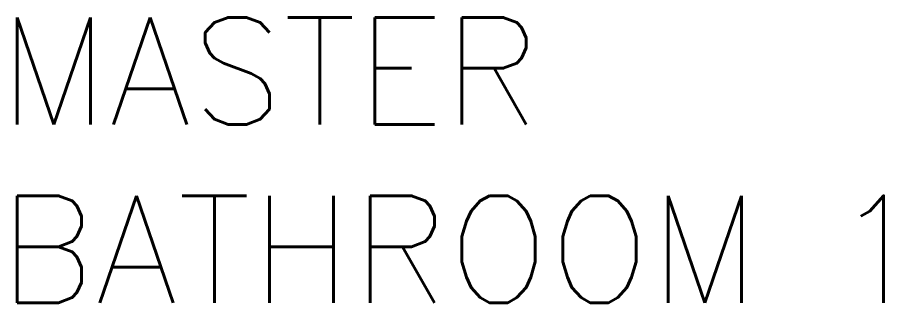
# Model space of a CAD drawing. Header units: metres. Extents: x -232 to 581, y 30 to 789.
# Drawn here: x 106.339 to 107.918, y 609.585 to 610.105 of the extents above; entities that cross this region are included whole.
import ezdxf

# ---------------------------------------------------------------- set-up
doc = ezdxf.new("R2010")
doc.units = ezdxf.units.M
doc.layers.add('baños', color=140, linetype='Continuous', lineweight=0)
doc.layers.add('textos', color=7, linetype='Continuous', lineweight=0)
doc.styles.get("Standard").update_dxf_attribs({"font": 'arial.ttf'})

# ---------------------------------------------------------------- blocks, each defined once
blk = doc.blocks.new('20.03.2026 LN 09 SEGUNDO NIVEL ARQ')
at = {"layer": 'baños', "color": 5, "linetype": 'Continuous', "flags": 8}
for tag, p in [('MODELNUMBER', (83.7813, -42.9175, 0)), ('MATERIAL', (83.7813, -42.9176, 0)), ('PRODUCT', (83.7813, -42.9176, 0)), ('TRADENAME', (83.7813, -42.9176, 0)), ('MODELNUMBER', (84.956, -42.9175, 0)), ('TRADENAME', (84.956, -42.9176, 0)), ('MATERIAL', (84.956, -42.9176, 0)), ('PRODUCT', (84.956, -42.9176, 0))]:
    blk.add_attdef(tag, p, '', height=0.0000254, rotation=180.0001, dxfattribs=at)
at = {"layer": 'baños', "color": 5, "linetype": 'Continuous'}
for tag, p, rotation in [('TRADENAME', (85.8912, -56.9933), 180.0001), ('MODELNUMBER', (85.8912, -56.9934), 180.0001), ('MATERIAL', (85.8914, -56.9932), 180.0001), ('PRODUCT', (85.8914, -56.9933), 180.0001), ('MODELNUMBER', (86.6008, -56.9934), 179.9999), ('MATERIAL', (86.6008, -56.9932), 179.9999), ('PRODUCT', (86.6008, -56.9933), 179.9999), ('TRADENAME', (86.6008, -56.9933), 179.9999)]:
    blk.add_attdef(tag, p, '', height=0.0000254, rotation=rotation, dxfattribs=at)
at = {"layer": 'textos', "color": 5, "insert": (82.5353, -41.0489), "char_height": 0.195, "width": 1.854973, "attachment_point": 7}
blk.add_mtext('{\\Fromans|c0;MASTER BATHROOM 1}', dxfattribs=at)

msp = doc.modelspace()

# ---------------------------------------------------------------- block references
at = {"color": 1}
msp.add_blockref('20.03.2026 LN 09 SEGUNDO NIVEL ARQ', (23.7698, 650.6342), dxfattribs=at)

doc.saveas('drawing.dxf')
